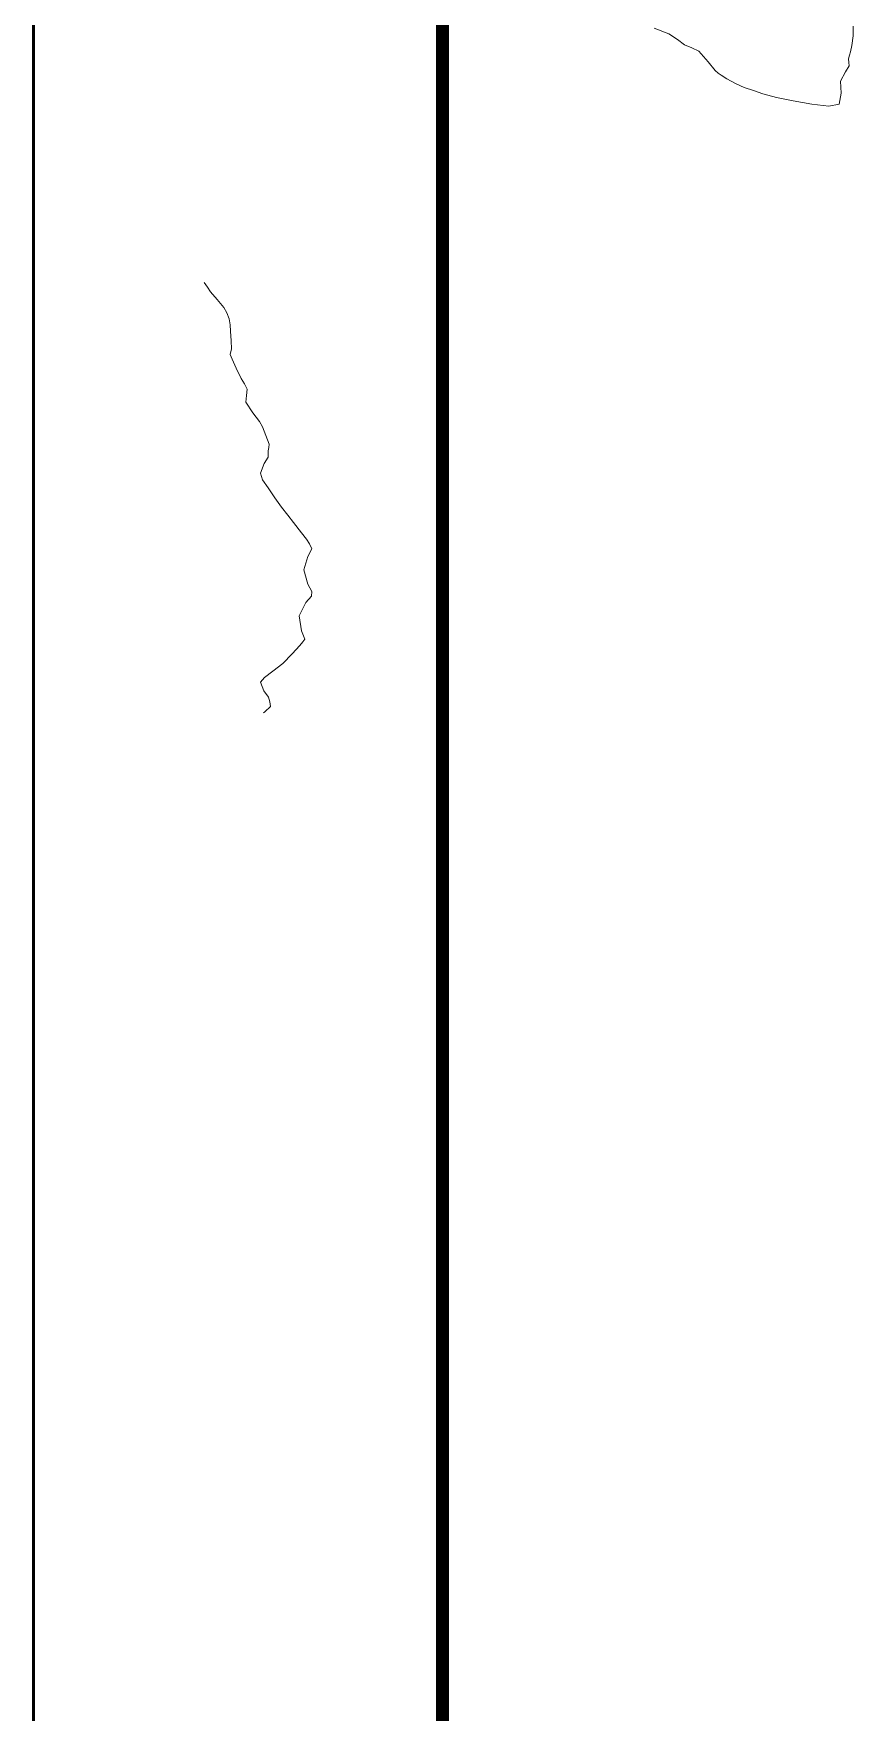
# Model space of a CAD drawing. Header units: metres. Extents: x 354768 to 355417, y 9249536 to 9250102.
# Drawn here: x 354798.5 to 354811.12, y 9249834.51 to 9249860.15 of the extents above; entities that cross this region are included whole.
import ezdxf

# ---------------------------------------------------------------- set-up
doc = ezdxf.new("R2010")
doc.units = ezdxf.units.M
doc.header["$LTSCALE"] = 0.25
doc.layers.add('CURVAS', color=33, linetype='CONTINUOUS', lineweight=13, true_color=0xb08860)
doc.layers.add('MARCO', color=7, linetype='CONTINUOUS', lineweight=50)

# ---------------------------------------------------------------- blocks, each defined once
blk = doc.blocks.new('CURVAS_DE_NIVEL')
at = {"layer": 'CURVAS'}
for points in [[(354811.024, 9249860.265), (354811.021, 9249860.117), (354811, 9249859.971), (354810.98, 9249859.873), (354810.965, 9249859.821), (354810.952, 9249859.768), (354810.958, 9249859.713), (354810.962, 9249859.659), (354810.905, 9249859.57), (354810.83, 9249859.424), (354810.84, 9249859.242), (354810.809, 9249859.075), (354810.65, 9249859.046), (354810.39, 9249859.076), (354810.105, 9249859.125), (354809.851, 9249859.177), (354809.644, 9249859.235), (354809.501, 9249859.281), (354809.359, 9249859.33), (354809.233, 9249859.383), (354809.093, 9249859.461), (354809.004, 9249859.516), (354808.959, 9249859.55), (354808.915, 9249859.587), (354808.808, 9249859.723), (354808.665, 9249859.883), (354808.558, 9249859.935), (354808.445, 9249859.982), (354808.337, 9249860.06), (354808.204, 9249860.149), (354807.981, 9249860.237)], [(354802.013, 9249849.779), (354802.033, 9249849.795), (354802.122, 9249849.875), (354802.112, 9249849.944), (354802.089, 9249850.016), (354802.018, 9249850.114), (354801.965, 9249850.244), (354802.027, 9249850.318), (354802.157, 9249850.412), (354802.307, 9249850.532), (354802.451, 9249850.678), (354802.567, 9249850.805), (354802.616, 9249850.861), (354802.647, 9249850.905), (354802.593, 9249851.028), (354802.556, 9249851.258), (354802.66, 9249851.461), (354802.748, 9249851.56), (354802.754, 9249851.632), (354802.691, 9249851.745), (354802.629, 9249851.961), (354802.691, 9249852.164), (354802.752, 9249852.284), (354802.718, 9249852.357), (354802.67, 9249852.429), (354802.595, 9249852.526), (354802.471, 9249852.684), (354802.384, 9249852.796), (354802.29, 9249852.918), (354802.187, 9249853.063), (354802.083, 9249853.212), (354802, 9249853.338), (354801.965, 9249853.437), (354802.021, 9249853.586), (354802.083, 9249853.681), (354802.086, 9249853.731), (354802.087, 9249853.781), (354802.094, 9249853.832), (354802.099, 9249853.882), (354802.051, 9249854.014), (354802, 9249854.144), (354801.954, 9249854.227), (354801.85, 9249854.359), (354801.742, 9249854.521), (354801.752, 9249854.623), (354801.765, 9249854.721), (354801.722, 9249854.802), (354801.67, 9249854.882), (354801.595, 9249855.044), (354801.535, 9249855.181), (354801.503, 9249855.251), (354801.524, 9249855.34), (354801.518, 9249855.458), (354801.509, 9249855.605), (354801.502, 9249855.702), (354801.489, 9249855.797), (354801.453, 9249855.885), (354801.407, 9249855.968), (354801.304, 9249856.093), (354801.204, 9249856.21), (354801.157, 9249856.279), (354801.109, 9249856.349)]]:
    blk.add_lwpolyline(points, dxfattribs=at)

msp = doc.modelspace()

# ---------------------------------------------------------------- linework, layer by layer
at = {"layer": 'MARCO'}
msp.add_lwpolyline([(354798.5, 9249744.5), (355008.75, 9249744.5), (355008.75, 9249893), (354798.5, 9249893)], close=True, dxfattribs=at)
at = {"layer": 'MARCO', "const_width": 0.2}
msp.add_lwpolyline([(354804.75, 9249747), (355006.25, 9249747), (355006.25, 9249890.5), (354804.75, 9249890.5)], close=True, dxfattribs=at)

# ---------------------------------------------------------------- block references
at = {"layer": 'CURVAS'}
msp.add_blockref('CURVAS_DE_NIVEL', (0, 0), dxfattribs=at)

doc.saveas('drawing.dxf')
